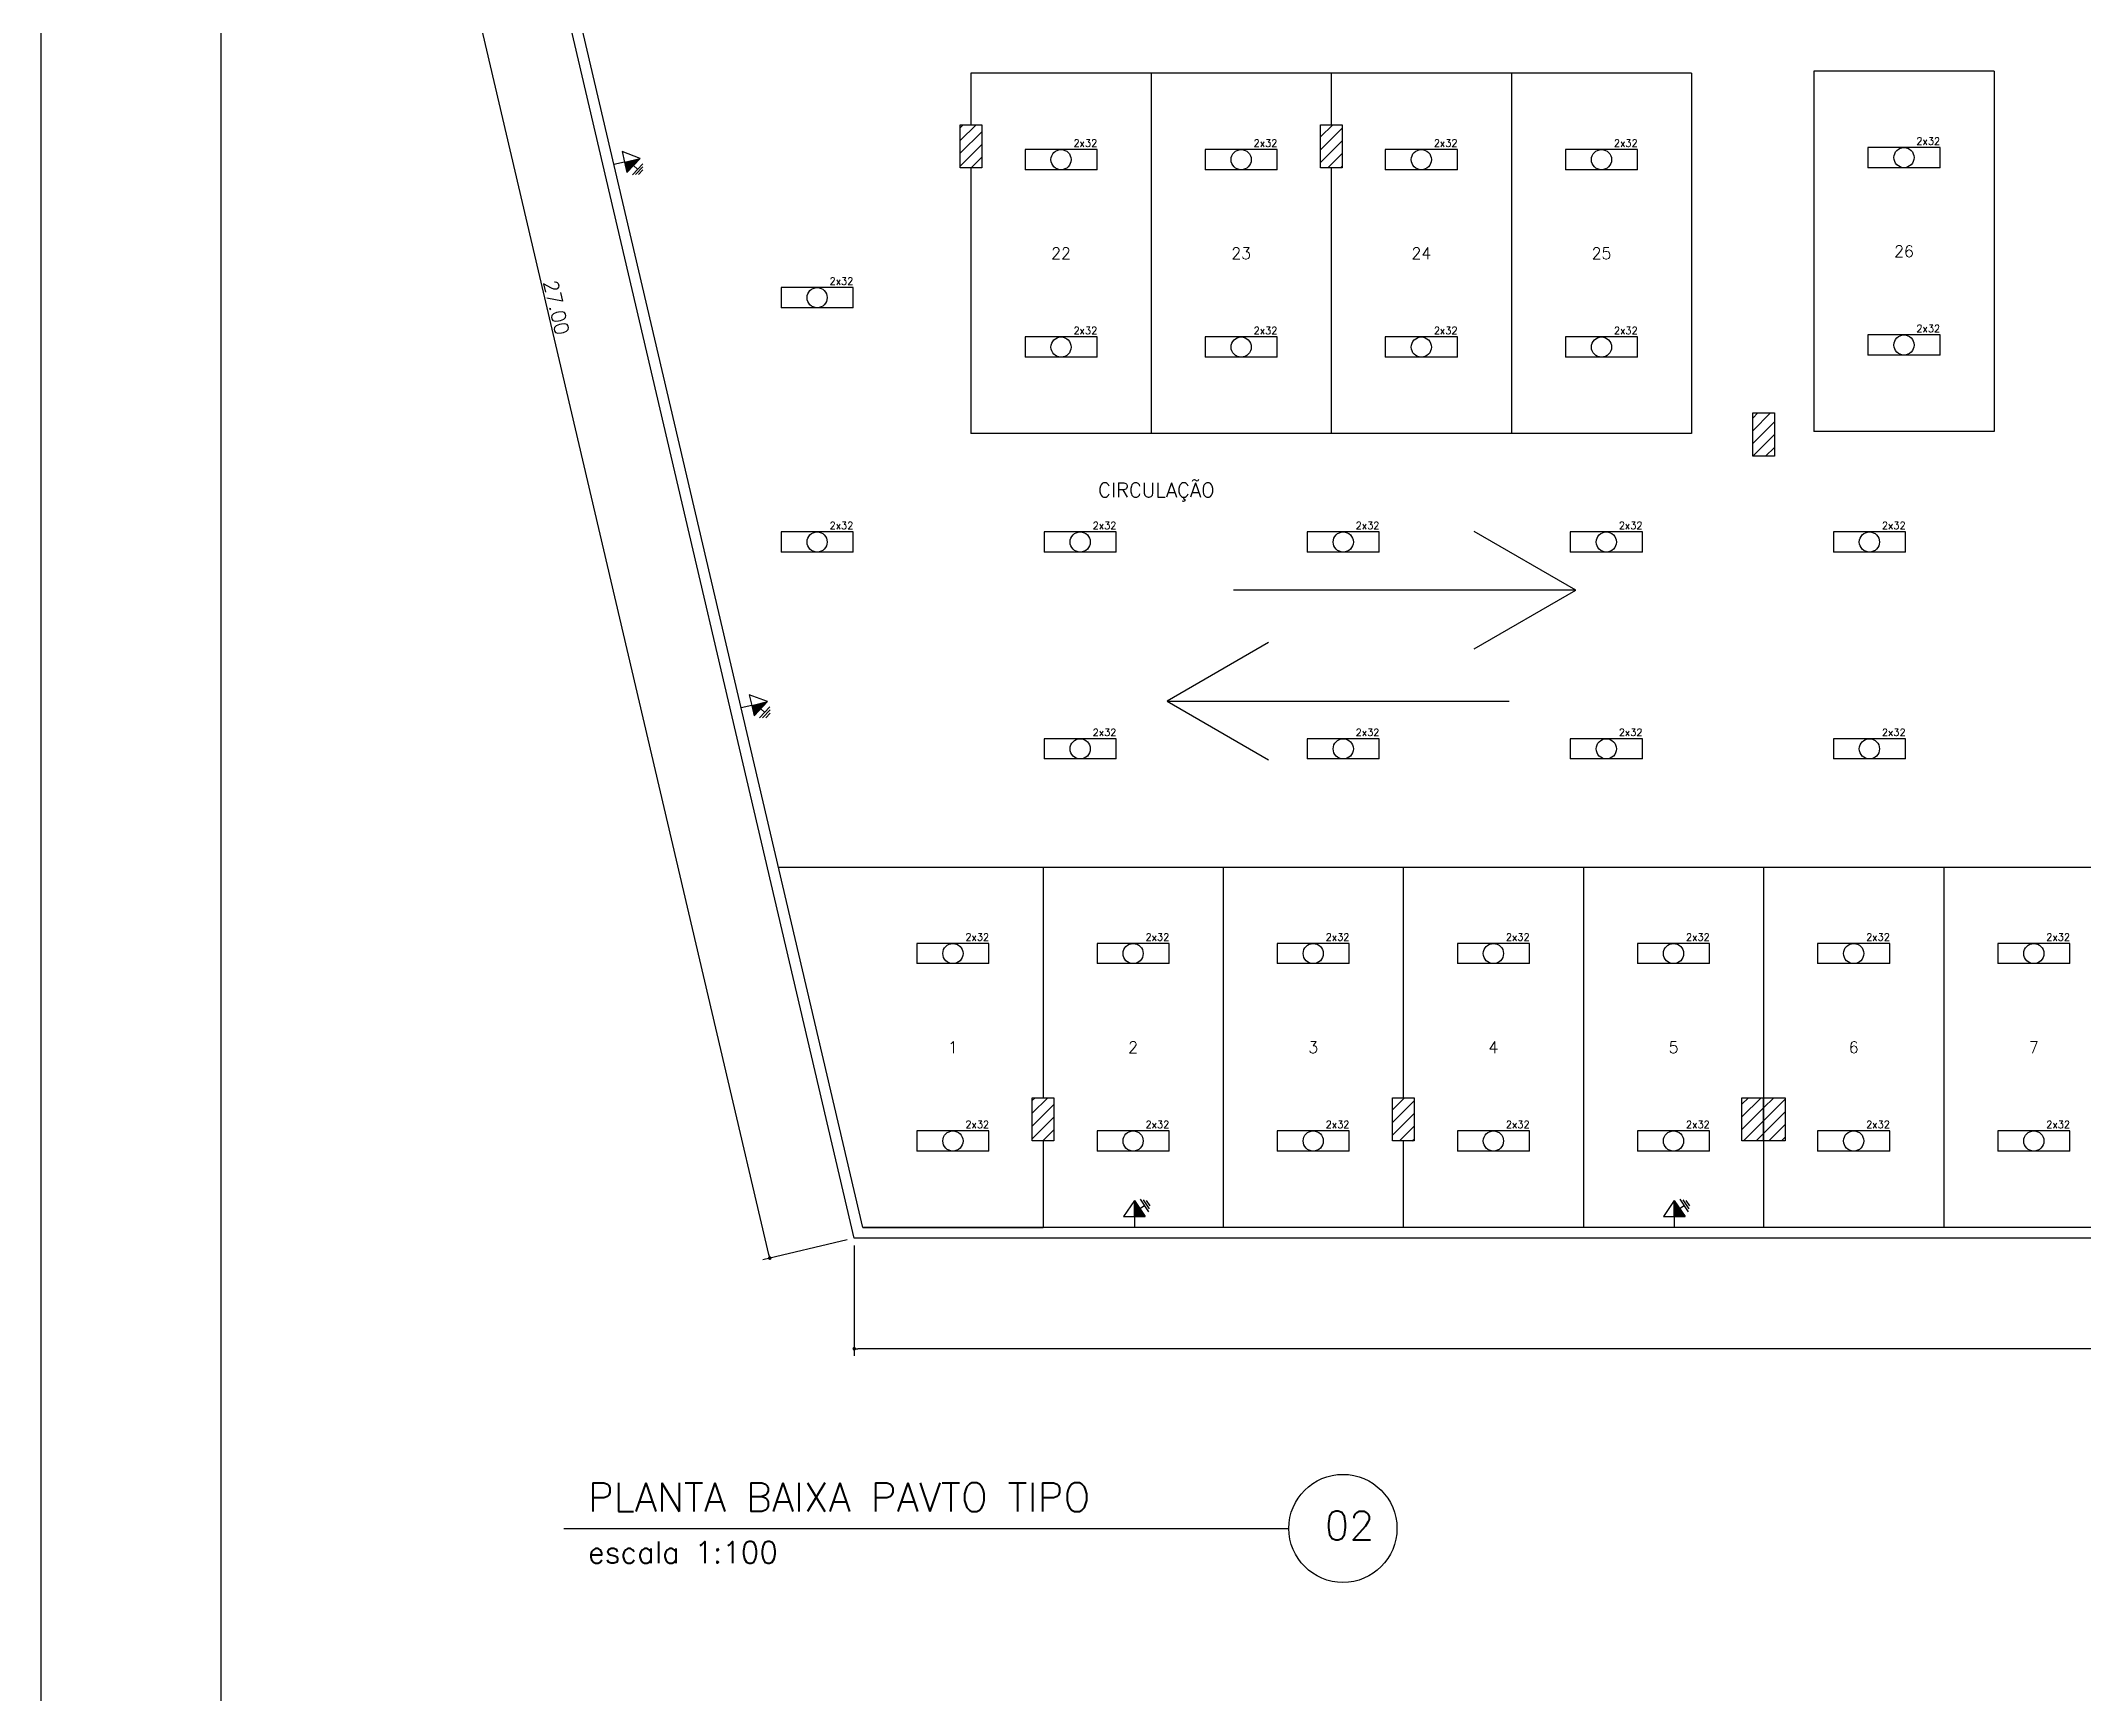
# Model space of a CAD drawing. Header units: millimetres. Extents: x 682 to 1119, y 341 to 434.
# Drawn here: x 681.67 to 710.01, y 383.27 to 406.2 of the extents above; entities that cross this region are included whole.
import ezdxf

# ---------------------------------------------------------------- set-up
doc = ezdxf.new("R2010")
doc.units = ezdxf.units.MM
for name, color, linetype in [('ALV', 6, 'Continuous'), ('AR-ALVENARIA_EM_VISTA-001-C', 1, 'Continuous'), ('AR-COTAS-001-C', 1, 'Continuous'), ('AR-INDICAÇÕES_GRÁFICAS-002-C', 2, 'Continuous'), ('AR-PISO_EM_PLANTA-001-C', 1, 'Continuous'), ('AR-TEXTOS_ALTURA_2_5MM-003C', 3, 'Continuous'), ('AR-TEXTOS_ALTURA_3_0MM-003C', 3, 'Continuous'), ('AR-TEXTOS_ALTURA_4_0MM-004-C', 4, 'Continuous'), ('AR-TEXTOS_ALTURA_6_0MM-005-C', 5, 'Continuous'), ('hatch', 253, 'Continuous'), ('PENA_2', 2, 'Continuous'), ('PENA_6', 5, 'Continuous')]:
    doc.layers.add(name, color=color, linetype=linetype)
doc.styles.add('R60', font='simplex.shx', dxfattribs={"height": 0.08})
doc.styles.add('R80', font='simplex.shx', dxfattribs={"height": 0.1})
doc.styles.add('ROMANS', font='romans')
doc.styles.add('T20', font='simplex.shx', dxfattribs={"height": 0.2})
doc.styles.add('T50', font='simplex.shx', dxfattribs={"height": 0.5})
doc.dimstyles.new('ISO-25_WS', dxfattribs={"dimscale": 0.282828, "dimtxt": 0.8, "dimasz": 2, "dimexe": 0.1, "dimexo": 0.625, "dimgap": 0.325, "dimtad": 1, "dimzin": 4, "dimdsep": 46, "dimtxsty": 'Standard', "dimsah": 1, "dimcen": 2.5, "dimadec": 0, "dimazin": 0, "dimtfac": 1, "dimtdec": 0, "dimtmove": 2, "dimatfit": 3, "dimfxl": 1, "dimtolj": 1, "dimtzin": 0, "dimarcsym": 0})
pattern_1 = [(45, (707.43386, 379.81149), (-0.08838835, 0.08838835), [])]

# ---------------------------------------------------------------- blocks, each defined once
blk = doc.blocks.new('_DOT')
at = {"color": 0, "linetype": 'ByBlock'}
blk.add_line((-0.5, 0), (-1, 0), dxfattribs=at)
at = {"color": 0, "linetype": 'ByBlock', "const_width": 0.5}
blk.add_lwpolyline([(-0.25, 0, 1), (0.25, 0, 1)], format="xyb", close=True, dxfattribs=at)
blk = doc.blocks.new('*D21')
at = {"layer": 'AR-COTAS-001-C', "color": 1, "lineweight": -2}
for p, q in [((692.96, 389.484), (692.96, 387.951)), ((745.729, 389.484), (745.729, 387.951)), ((745.679, 388.051), (693.01, 388.051))]:
    blk.add_line(p, q, dxfattribs=at)
at = {"layer": 'DEFPOINTS', "color": 0}
for p in [(692.96, 389.584), (745.729, 389.584), (692.96, 388.051)]:
    blk.add_point(p, dxfattribs=at)
at = {"layer": 'AR-COTAS-001-C', "color": 1, "lineweight": -2, "xscale": 0.05, "yscale": 0.05, "zscale": 0.05, "rotation": 180}
blk.add_blockref('_DOT', (692.96, 388.051), dxfattribs=at)
at = {"layer": 'AR-COTAS-001-C', "color": 1, "lineweight": -2, "xscale": 0.05, "yscale": 0.05, "zscale": 0.05}
blk.add_blockref('_DOT', (745.729, 388.051), dxfattribs=at)
at = {"layer": 'AR-COTAS-001-C', "color": 3, "insert": (719.344, 388.176), "char_height": 0.2, "attachment_point": 5, "style": 'ROMANS'}
blk.add_mtext('\\A1;53.00', dxfattribs=at)
blk = doc.blocks.new('*D23')
at = {"layer": 'AR-ALVENARIA_EM_VISTA-001-C', "color": 1, "lineweight": -2}
for p, q in [((686.698, 415.881), (685.525, 415.606)), ((691.776, 389.358), (685.634, 415.58)), ((692.863, 389.561), (691.69, 389.286))]:
    blk.add_line(p, q, dxfattribs=at)
at = {"layer": 'DEFPOINTS', "color": 0}
for p in [(686.795, 415.904), (685.623, 415.629), (692.96, 389.584)]:
    blk.add_point(p, dxfattribs=at)
at = {"layer": 'AR-ALVENARIA_EM_VISTA-001-C', "color": 1, "lineweight": -2, "xscale": 0.05, "yscale": 0.05, "zscale": 0.05}
for p, rotation in [((685.623, 415.629), 103.1822715737632), ((691.787, 389.309), 283.1822715737632)]:
    blk.add_blockref('_DOT', p, dxfattribs=dict(at, rotation=rotation))
at = {"layer": 'AR-ALVENARIA_EM_VISTA-001-C', "color": 3, "insert": (688.827, 402.498), "char_height": 0.2, "attachment_point": 5, "rotation": 283.1823, "style": 'ROMANS'}
blk.add_mtext('\\A1;27.00', dxfattribs=at)

msp = doc.modelspace()

# ---------------------------------------------------------------- hatches: boundary and pattern name
at = {"layer": 'AR-COTAS-001-C', "linetype": 'Continuous', "ltscale": 5}
h = msp.add_hatch(dxfattribs=at)
h.set_pattern_fill('ANSI31', color=256, style=0)
h.set_pattern_definition(pattern_1)
h.paths.add_polyline_path([(694.729, 404.434), (694.729, 405.034), (694.429, 405.034), (694.429, 404.434)])
h = msp.add_hatch(dxfattribs=at)
h.set_pattern_fill('ANSI31', color=256, style=0)
h.set_pattern_definition(pattern_1)
h.paths.add_polyline_path([(699.729, 404.434), (699.729, 405.034), (699.429, 405.034), (699.429, 404.434)])
h = msp.add_hatch(dxfattribs=at)
h.set_pattern_fill('ANSI31', color=256, style=0)
h.set_pattern_definition(pattern_1)
h.paths.add_polyline_path([(705.729, 401.034), (705.429, 401.034), (705.429, 400.434), (705.729, 400.434)])
h = msp.add_hatch(dxfattribs=at)
h.set_pattern_fill('ANSI31', color=256, style=0)
h.set_pattern_definition(pattern_1)
h.paths.add_polyline_path([(695.429, 390.934), (695.729, 390.934), (695.729, 391.534), (695.429, 391.534)])
h = msp.add_hatch(dxfattribs=at)
h.set_pattern_fill('ANSI31', color=256, style=0)
h.set_pattern_definition(pattern_1)
h.paths.add_polyline_path([(700.729, 391.534), (700.429, 391.534), (700.429, 390.934), (700.729, 390.934)])
h = msp.add_hatch(dxfattribs=at)
h.set_pattern_fill('ANSI31', color=256, style=0)
h.set_pattern_definition(pattern_1)
h.paths.add_polyline_path([(705.579, 391.534), (705.279, 391.534), (705.279, 390.934), (705.579, 390.934)])
h = msp.add_hatch(dxfattribs=at)
h.set_pattern_fill('ANSI31', color=256, style=0)
h.set_pattern_definition(pattern_1)
h.paths.add_polyline_path([(705.879, 391.534), (705.579, 391.534), (705.579, 390.934), (705.879, 390.934)])
at = {"layer": 'hatch', "linetype": 'ByBlock', "ltscale": 5}
for points in [[(689.805, 404.369), (689.99, 404.566), (689.771, 404.515)], [(691.57, 396.832), (691.755, 397.029), (691.536, 396.978)], [(696.998, 389.884), (696.848, 390.109), (696.848, 389.884)], [(704.488, 389.884), (704.338, 390.109), (704.338, 389.884)]]:
    msp.add_hatch(color=256, dxfattribs=at).paths.add_polyline_path(points)

# ---------------------------------------------------------------- linework, layer by layer
at = {"layer": 'ALV'}
for p, q in [((692.96, 389.584), (686.795, 415.904)), ((693.079, 389.734), (686.976, 415.792)), ((695.429, 391.534), (695.729, 391.534)), ((695.429, 390.934), (695.429, 391.534)), ((695.729, 391.534), (695.729, 390.934)), ((700.429, 391.534), (700.729, 391.534)), ((700.429, 390.934), (700.429, 391.534)), ((700.729, 391.534), (700.729, 390.934)), ((695.729, 390.934), (695.429, 390.934)), ((700.729, 390.934), (700.429, 390.934)), ((745.579, 389.734), (693.079, 389.734)), ((745.729, 389.584), (692.96, 389.584))]:
    msp.add_line(p, q, dxfattribs=at)
for points in [[(694.729, 405.034), (694.729, 404.434), (694.429, 404.434), (694.429, 405.034)], [(699.729, 405.034), (699.729, 404.434), (699.429, 404.434), (699.429, 405.034)], [(705.729, 401.034), (705.729, 400.434), (705.429, 400.434), (705.429, 401.034)], [(705.579, 391.534), (705.579, 390.934), (705.279, 390.934), (705.279, 391.534)], [(705.879, 391.534), (705.879, 390.934), (705.579, 390.934), (705.579, 391.534)]]:
    msp.add_lwpolyline(points, close=True, dxfattribs=at)
at = {"layer": 'AR-INDICAÇÕES_GRÁFICAS-002-C', "ltscale": 2}
msp.add_line((688.93, 385.559), (698.991, 385.559), dxfattribs=at)
msp.add_circle((699.741, 385.559), 0.75, dxfattribs=at)
at = {"layer": 'AR-PISO_EM_PLANTA-001-C'}
for p, q in [((704.579, 405.749), (694.579, 405.749)), ((694.579, 405.749), (694.579, 405.034)), ((697.079, 405.749), (697.079, 400.749)), ((699.579, 405.749), (699.579, 405.034)), ((702.079, 405.749), (702.079, 400.749)), ((704.579, 405.749), (704.579, 400.749)), ((706.277, 405.777), (706.277, 400.777)), ((708.777, 405.777), (706.277, 405.777)), ((708.777, 405.777), (708.777, 400.777)), ((694.579, 404.434), (694.579, 400.749)), ((699.579, 404.434), (699.579, 400.749)), ((708.777, 400.777), (706.277, 400.777)), ((704.579, 400.749), (694.579, 400.749)), ((702.971, 398.577), (701.562, 399.39)), ((702.971, 398.577), (698.222, 398.577)), ((701.562, 397.763), (702.971, 398.577)), ((698.71, 397.849), (697.3, 397.035)), ((697.3, 397.035), (702.05, 397.035)), ((697.3, 397.035), (698.71, 396.222)), ((691.908, 394.734), (745.579, 394.734)), ((695.579, 394.734), (695.579, 391.534)), ((698.079, 394.734), (698.079, 389.734)), ((700.579, 394.734), (700.579, 391.534)), ((703.079, 394.734), (703.079, 389.734)), ((705.579, 394.734), (705.579, 391.534)), ((708.079, 394.734), (708.079, 389.734)), ((695.579, 390.934), (695.579, 389.734)), ((700.579, 390.934), (700.579, 389.734)), ((705.579, 390.934), (705.579, 389.734))]:
    msp.add_line(p, q, dxfattribs=at)
at = {"layer": 'AR-TEXTOS_ALTURA_2_5MM-003C', "linetype": 'ByBlock', "ltscale": 2}
for p, q in [((689.771, 404.515), (689.625, 404.481)), ((689.737, 404.661), (689.771, 404.515)), ((689.99, 404.566), (689.737, 404.661)), ((689.771, 404.515), (689.99, 404.566)), ((689.771, 404.515), (689.805, 404.369)), ((689.99, 404.566), (689.805, 404.369)), ((690.024, 404.493), (689.881, 404.34)), ((689.898, 404.467), (689.952, 404.416)), ((690.025, 404.45), (689.923, 404.341)), ((695.329, 404.689), (695.329, 404.409)), ((696.329, 404.689), (695.329, 404.689)), ((696.329, 404.409), (696.329, 404.689)), ((697.829, 404.689), (697.829, 404.409)), ((698.829, 404.689), (697.829, 404.689)), ((698.829, 404.409), (698.829, 404.689)), ((700.329, 404.689), (700.329, 404.409)), ((701.329, 404.689), (700.329, 404.689)), ((701.329, 404.409), (701.329, 404.689)), ((702.829, 404.689), (702.829, 404.409)), ((703.829, 404.689), (702.829, 404.689)), ((703.829, 404.409), (703.829, 404.689)), ((707.027, 404.717), (707.027, 404.437)), ((708.027, 404.717), (707.027, 404.717)), ((708.027, 404.437), (707.027, 404.437)), ((708.027, 404.437), (708.027, 404.717)), ((690.027, 404.408), (689.965, 404.342)), ((696.329, 404.409), (695.329, 404.409)), ((698.829, 404.409), (697.829, 404.409)), ((701.329, 404.409), (700.329, 404.409)), ((703.829, 404.409), (702.829, 404.409)), ((691.944, 402.774), (691.944, 402.494)), ((692.944, 402.774), (691.944, 402.774)), ((692.944, 402.494), (692.944, 402.774)), ((692.944, 402.494), (691.944, 402.494)), ((695.329, 402.089), (695.329, 401.809)), ((696.329, 402.089), (695.329, 402.089)), ((696.329, 401.809), (696.329, 402.089)), ((697.829, 402.089), (697.829, 401.809)), ((698.829, 402.089), (697.829, 402.089)), ((698.829, 401.809), (698.829, 402.089)), ((700.329, 402.089), (700.329, 401.809)), ((701.329, 402.089), (700.329, 402.089)), ((701.329, 401.809), (701.329, 402.089)), ((702.829, 402.089), (702.829, 401.809)), ((703.829, 402.089), (702.829, 402.089)), ((703.829, 401.809), (703.829, 402.089)), ((707.027, 402.117), (707.027, 401.837)), ((708.027, 402.117), (707.027, 402.117)), ((708.027, 401.837), (708.027, 402.117)), ((696.329, 401.809), (695.329, 401.809)), ((698.829, 401.809), (697.829, 401.809)), ((701.329, 401.809), (700.329, 401.809)), ((703.829, 401.809), (702.829, 401.809)), ((708.027, 401.837), (707.027, 401.837)), ((691.944, 399.384), (691.944, 399.104)), ((692.944, 399.384), (691.944, 399.384)), ((692.944, 399.104), (692.944, 399.384)), ((695.595, 399.384), (695.595, 399.104)), ((696.595, 399.384), (695.595, 399.384)), ((696.595, 399.104), (696.595, 399.384)), ((699.246, 399.384), (699.246, 399.104)), ((700.246, 399.384), (699.246, 399.384)), ((700.246, 399.104), (700.246, 399.384)), ((702.896, 399.384), (702.896, 399.104)), ((703.896, 399.384), (702.896, 399.384)), ((703.896, 399.104), (703.896, 399.384)), ((706.547, 399.384), (706.547, 399.104)), ((707.547, 399.384), (706.547, 399.384)), ((707.547, 399.104), (707.547, 399.384)), ((692.944, 399.104), (691.944, 399.104)), ((696.595, 399.104), (695.595, 399.104)), ((700.246, 399.104), (699.246, 399.104)), ((703.896, 399.104), (702.896, 399.104)), ((707.547, 399.104), (706.547, 399.104)), ((691.502, 397.124), (691.536, 396.978)), ((691.755, 397.029), (691.502, 397.124)), ((691.536, 396.978), (691.39, 396.944)), ((691.536, 396.978), (691.755, 397.029)), ((691.536, 396.978), (691.57, 396.832)), ((691.755, 397.029), (691.57, 396.832)), ((691.789, 396.956), (691.646, 396.803)), ((691.663, 396.931), (691.718, 396.879)), ((691.791, 396.914), (691.688, 396.804)), ((691.792, 396.871), (691.731, 396.806)), ((695.595, 396.514), (695.595, 396.234)), ((696.595, 396.514), (695.595, 396.514)), ((696.595, 396.234), (696.595, 396.514)), ((699.246, 396.514), (699.246, 396.234)), ((700.246, 396.514), (699.246, 396.514)), ((700.246, 396.234), (700.246, 396.514)), ((702.896, 396.514), (702.896, 396.234)), ((703.896, 396.514), (702.896, 396.514)), ((703.896, 396.234), (703.896, 396.514)), ((706.547, 396.514), (706.547, 396.234)), ((707.547, 396.514), (706.547, 396.514)), ((707.547, 396.234), (707.547, 396.514)), ((696.595, 396.234), (695.595, 396.234)), ((700.246, 396.234), (699.246, 396.234)), ((703.896, 396.234), (702.896, 396.234)), ((707.547, 396.234), (706.547, 396.234)), ((693.829, 393.674), (693.829, 393.394)), ((694.829, 393.674), (693.829, 393.674)), ((694.829, 393.394), (694.829, 393.674)), ((696.329, 393.674), (696.329, 393.394)), ((697.329, 393.674), (696.329, 393.674)), ((697.329, 393.394), (697.329, 393.674)), ((698.829, 393.674), (698.829, 393.394)), ((699.829, 393.674), (698.829, 393.674)), ((699.829, 393.394), (699.829, 393.674)), ((701.329, 393.674), (701.329, 393.394)), ((702.329, 393.674), (701.329, 393.674)), ((702.329, 393.394), (702.329, 393.674)), ((703.829, 393.674), (703.829, 393.394)), ((704.829, 393.674), (703.829, 393.674)), ((704.829, 393.394), (704.829, 393.674)), ((706.329, 393.674), (706.329, 393.394)), ((707.329, 393.674), (706.329, 393.674)), ((707.329, 393.394), (707.329, 393.674)), ((708.829, 393.674), (708.829, 393.394)), ((709.829, 393.674), (708.829, 393.674)), ((709.829, 393.394), (709.829, 393.674)), ((694.829, 393.394), (693.829, 393.394)), ((697.329, 393.394), (696.329, 393.394)), ((699.829, 393.394), (698.829, 393.394)), ((702.329, 393.394), (701.329, 393.394)), ((704.829, 393.394), (703.829, 393.394)), ((707.329, 393.394), (706.329, 393.394)), ((709.829, 393.394), (708.829, 393.394)), ((693.829, 391.074), (693.829, 390.794)), ((694.829, 391.074), (693.829, 391.074)), ((694.829, 390.794), (694.829, 391.074)), ((696.329, 391.074), (696.329, 390.794)), ((697.329, 391.074), (696.329, 391.074)), ((697.329, 390.794), (697.329, 391.074)), ((698.829, 391.074), (698.829, 390.794)), ((699.829, 391.074), (698.829, 391.074)), ((699.829, 390.794), (699.829, 391.074)), ((701.329, 391.074), (701.329, 390.794)), ((702.329, 391.074), (701.329, 391.074)), ((702.329, 390.794), (702.329, 391.074)), ((703.829, 391.074), (703.829, 390.794)), ((704.829, 391.074), (703.829, 391.074)), ((704.829, 390.794), (704.829, 391.074)), ((706.329, 391.074), (706.329, 390.794)), ((707.329, 391.074), (706.329, 391.074)), ((707.329, 390.794), (707.329, 391.074)), ((708.829, 391.074), (708.829, 390.794)), ((709.829, 391.074), (708.829, 391.074)), ((709.829, 390.794), (709.829, 391.074)), ((694.829, 390.794), (693.829, 390.794)), ((697.329, 390.794), (696.329, 390.794)), ((699.829, 390.794), (698.829, 390.794)), ((702.329, 390.794), (701.329, 390.794)), ((704.829, 390.794), (703.829, 390.794)), ((707.329, 390.794), (706.329, 390.794)), ((709.829, 390.794), (708.829, 390.794)), ((696.848, 390.109), (696.698, 389.884)), ((696.848, 389.884), (696.848, 390.109)), ((696.848, 390.109), (696.998, 389.884)), ((696.923, 389.996), (696.985, 390.038)), ((696.927, 390.125), (697.043, 389.951)), ((696.969, 390.117), (697.052, 389.992)), ((697.01, 390.109), (697.06, 390.034)), ((704.338, 390.109), (704.188, 389.884)), ((704.338, 389.884), (704.338, 390.109)), ((704.338, 390.109), (704.488, 389.884)), ((704.413, 389.996), (704.476, 390.038)), ((704.418, 390.125), (704.534, 389.951)), ((704.459, 390.117), (704.542, 389.992)), ((704.501, 390.109), (704.551, 390.034)), ((696.698, 389.884), (696.848, 389.884)), ((696.848, 389.884), (696.848, 389.734)), ((696.848, 389.884), (696.998, 389.884)), ((704.188, 389.884), (704.338, 389.884)), ((704.338, 389.884), (704.338, 389.734)), ((704.338, 389.884), (704.488, 389.884))]:
    msp.add_line(p, q, dxfattribs=at)
for centre in [(695.829, 404.549), (698.329, 404.549), (700.829, 404.549), (703.329, 404.549), (707.527, 404.577), (692.444, 402.634), (695.829, 401.949), (698.329, 401.949), (700.829, 401.949), (703.329, 401.949), (707.527, 401.977), (692.444, 399.244), (696.095, 399.244), (699.746, 399.244), (703.396, 399.244), (707.047, 399.244), (696.095, 396.374), (699.746, 396.374), (703.396, 396.374), (707.047, 396.374), (694.329, 393.534), (696.829, 393.534), (699.329, 393.534), (701.829, 393.534), (704.329, 393.534), (706.829, 393.534), (709.329, 393.534), (694.329, 390.934), (696.829, 390.934), (699.329, 390.934), (701.829, 390.934), (704.329, 390.934), (706.829, 390.934), (709.329, 390.934)]:
    msp.add_circle(centre, 0.14, dxfattribs=at)
at = {"layer": 'hatch', "linetype": 'ByBlock', "ltscale": 5}
msp.add_line((693.079, 389.734), (695.579, 389.734), dxfattribs=at)
at = {"layer": 'PENA_2'}
msp.add_line((681.672, 425.273), (681.672, 341.273), dxfattribs=at)
at = {"layer": 'PENA_6'}
msp.add_line((684.172, 342.273), (684.172, 424.273), dxfattribs=at)

# ---------------------------------------------------------------- texts
at = {"layer": 'AR-TEXTOS_ALTURA_2_5MM-003C', "linetype": 'ByBlock', "ltscale": 2, "attachment_point": 5, "style": 'R60'}
for s, insert, char_height, width in [('2x32', (696.167, 404.778), 0.1, 3.40664), ('2x32', (698.667, 404.778), 0.1, 3.40664), ('2x32', (701.167, 404.778), 0.1, 3.40664), ('2x32', (703.667, 404.778), 0.1, 3.40664), ('2x32', (707.864, 404.806), 0.1, 3.40664), ('22', (695.829, 403.249), 0.16, 5), ('23', (698.329, 403.249), 0.16, 5), ('24', (700.829, 403.249), 0.16, 5), ('25', (703.329, 403.249), 0.16, 5), ('26', (707.527, 403.277), 0.16, 5), ('2x32', (692.782, 402.863), 0.1, 3.40664), ('2x32', (696.167, 402.178), 0.1, 3.40664), ('2x32', (698.667, 402.178), 0.1, 3.40664), ('2x32', (701.167, 402.178), 0.1, 3.40664), ('2x32', (703.667, 402.178), 0.1, 3.40664), ('2x32', (707.864, 402.206), 0.1, 3.40664), ('CIRCULAÇÃO', (697.152, 399.936), 0.2, 10), ('2x32', (692.782, 399.473), 0.1, 3.40664), ('2x32', (696.433, 399.473), 0.1, 3.40664), ('2x32', (700.083, 399.473), 0.1, 3.40664), ('2x32', (703.734, 399.473), 0.1, 3.40664), ('2x32', (707.385, 399.473), 0.1, 3.40664), ('2x32', (696.433, 396.603), 0.1, 3.40664), ('2x32', (700.083, 396.603), 0.1, 3.40664), ('2x32', (703.734, 396.603), 0.1, 3.40664), ('2x32', (707.385, 396.603), 0.1, 3.40664), ('2x32', (694.667, 393.763), 0.1, 3.40664), ('2x32', (697.167, 393.763), 0.1, 3.40664), ('2x32', (699.667, 393.763), 0.1, 3.40664), ('2x32', (702.167, 393.763), 0.1, 3.40664), ('2x32', (704.667, 393.763), 0.1, 3.40664), ('2x32', (707.167, 393.763), 0.1, 3.40664), ('2x32', (709.667, 393.763), 0.1, 3.40664), ('1', (694.329, 392.234), 0.16, 5), ('2', (696.829, 392.234), 0.16, 5), ('3', (699.329, 392.234), 0.16, 5), ('4', (701.829, 392.234), 0.16, 5), ('5', (704.329, 392.234), 0.16, 5), ('6', (706.829, 392.234), 0.16, 5), ('7', (709.329, 392.234), 0.16, 5), ('2x32', (694.667, 391.163), 0.1, 3.40664), ('2x32', (697.167, 391.163), 0.1, 3.40664), ('2x32', (699.667, 391.163), 0.1, 3.40664), ('2x32', (702.167, 391.163), 0.1, 3.40664), ('2x32', (704.667, 391.163), 0.1, 3.40664), ('2x32', (707.167, 391.163), 0.1, 3.40664), ('2x32', (709.667, 391.163), 0.1, 3.40664)]:
    msp.add_mtext(s, dxfattribs=dict(at, insert=insert, char_height=char_height, width=width))
at = {"layer": 'AR-TEXTOS_ALTURA_3_0MM-003C', "style": 'T20'}
msp.add_text('escala 1:100', height=0.3, dxfattribs=at).set_placement((689.264, 385.078, 2))
at = {"layer": 'AR-TEXTOS_ALTURA_4_0MM-004-C', "ltscale": 2, "style": 'R80'}
msp.add_text('02', height=0.4, dxfattribs=at).set_placement((699.487, 385.398))
at = {"layer": 'AR-TEXTOS_ALTURA_6_0MM-005-C', "style": 'T50'}
msp.add_text('PLANTA BAIXA PAVTO TIPO', height=0.4, dxfattribs=at).set_placement((689.261, 385.793))

# ---------------------------------------------------------------- dimensions: what is measured, and where the dimension line sits
at = {"layer": 'AR-ALVENARIA_EM_VISTA-001-C', "ltscale": 5}
dim = msp.add_aligned_dim(p1=(692.96, 389.584), p2=(686.795, 415.904), distance=1.204, text='27.00', dimstyle='ISO-25_WS', override={"dimscale": 0.05, "dimtxt": 4, "dimasz": 1, "dimexe": 2, "dimexo": 2, "dimgap": 0.5, "dimzin": 5, "dimtxsty": 'ROMANS', "dimblk1": 'DOT', "dimblk2": 'DOT', "dimdle": 0.2, "dimclrd": 1, "dimclre": 1, "dimclrt": 3, "dimtdec": 2, "dimtix": 1, "dimtzin": 1}, dxfattribs=at)
dim.commit()
dim.dimension.update_dxf_attribs({"geometry": '*D23', "text_midpoint": (688.827, 402.498)})
at = {"layer": 'AR-COTAS-001-C', "ltscale": 5}
dim = msp.add_linear_dim(base=(692.96, 388.051), p1=(745.729, 389.584), p2=(692.96, 389.584), text='53.00', dimstyle='ISO-25_WS', override={"dimscale": 0.05, "dimtxt": 4, "dimasz": 1, "dimexe": 2, "dimexo": 2, "dimgap": 0.5, "dimzin": 5, "dimtxsty": 'ROMANS', "dimblk1": 'DOT', "dimblk2": 'DOT', "dimdle": 0.2, "dimclrd": 1, "dimclre": 1, "dimclrt": 3, "dimtdec": 2, "dimtix": 1, "dimtzin": 1}, dxfattribs=at)
dim.commit()
dim.dimension.update_dxf_attribs({"geometry": '*D21', "text_midpoint": (719.344, 388.176)})

doc.saveas('drawing.dxf')
